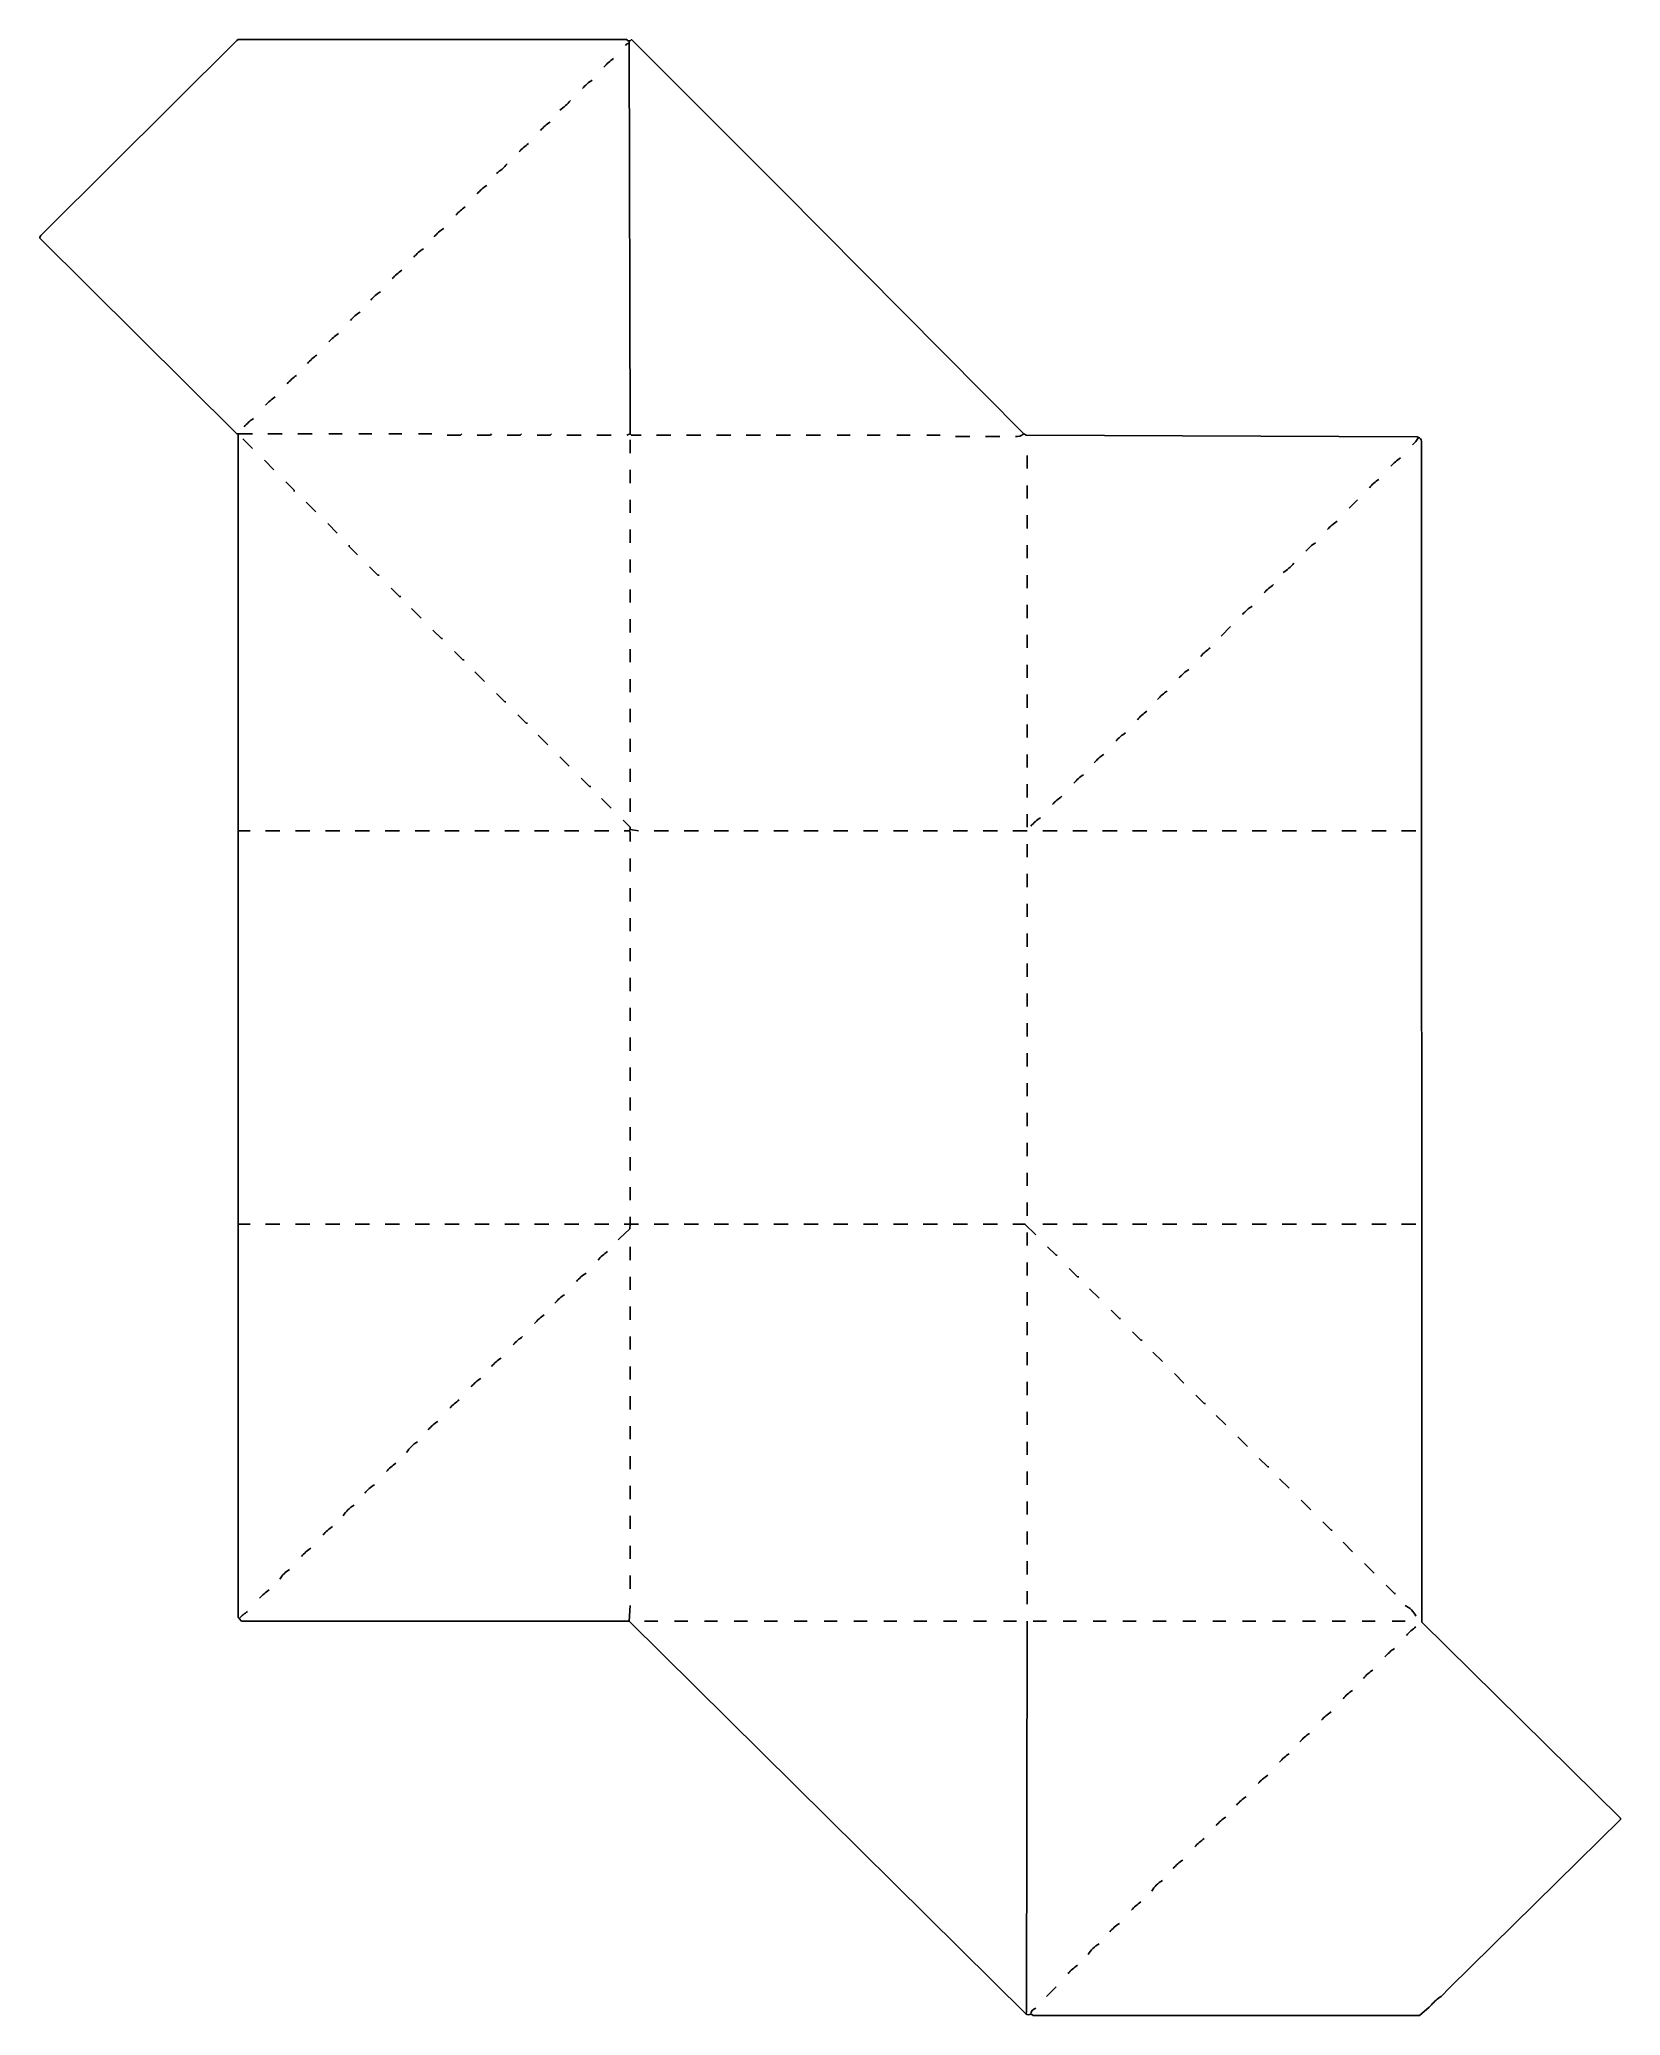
# Model space of a CAD drawing. Extents: x 69 to 1391, y 85 to 1738.
import ezdxf

# ---------------------------------------------------------------- set-up
doc = ezdxf.new("R2010")
doc.units = 0
doc.layers.get('0').update_dxf_attribs({"linetype": 'CONTINUOUS'})

msp = doc.modelspace()

# ---------------------------------------------------------------- linework, layer by layer
at = {"color": 250, "linetype": 'CONTINUOUS'}
for points in [[(235, 1408), (235, 1076), (235, 747), (235, 418), (236, 417), (238, 415), (562, 415), (894, 86, 0.166667), (898, 86), (898.9, 85.8), (900, 85), (1223, 85), (1231, 92), (1233, 94, -0.064905), (1241, 101), (1248, 108), (1391, 249), (1391, 250), (1225, 414), (1224.5, 1402, 0.429828), (1222, 1405), (1221, 1405.5), (894, 1407), (892, 1408), (690, 1612), (564, 1738), (563, 1737), (561, 1737), (560, 1738), (235, 1738), (233.9, 1737.2), (74, 1578), (70, 1574), (69, 1572), (234, 1408), (247, 1408)], [(541, 1715, -0.071068), (549, 1722)], [(559, 1733, -0.184026), (562, 1735)], [(523, 1697, -0.071068), (531, 1704)], [(504, 1679, 0.071068), (513, 1687)], [(488, 1662, -0.071068), (496, 1669)], [(470, 1644, -0.071068), (478, 1651)], [(451, 1626, 0.071068), (460, 1634)], [(435, 1609, -0.071068), (443, 1616)], [(417, 1591, -0.071068), (425, 1598)], [(399, 1573, -0.071068), (407, 1580)], [(382, 1556, -0.071068), (390, 1563)], [(364, 1538, -0.071068), (372, 1545)], [(346, 1520, -0.071068), (354, 1527)], [(329, 1503, -0.071068), (337, 1510)], [(311, 1485, -0.071068), (319, 1492)], [(293, 1467, -0.071068), (301, 1474)], [(276, 1450, -0.071068), (284, 1457)], [(258, 1432, -0.071068), (266, 1439)], [(240, 1414, -0.071068), (248, 1421)], [(1217, 1399, 0.087559), (1222, 1405)], [(1199, 1381, -0.071068), (1207, 1388)], [(1181, 1363, -0.071068), (1189, 1370)], [(1146, 1328, -0.071068), (1154, 1335)], [(1128, 1310, -0.071068), (1136, 1317)], [(1109, 1292, 0.071068), (1118, 1300)], [(1093, 1275, -0.071068), (1101, 1282)], [(1075, 1257, -0.071068), (1083, 1264)], [(1040, 1222, -0.071068), (1048, 1229)], [(1022, 1204, -0.071068), (1030, 1211)], [(1004, 1186, -0.071068), (1012, 1193)], [(987, 1169, -0.071068), (995, 1176)], [(969, 1151, -0.071068), (977, 1158)], [(951, 1133, -0.071068), (959, 1140)], [(934, 1116, -0.071068), (942, 1123)], [(916, 1098, -0.071068), (924, 1105)], [(898, 1080, -0.071068), (906, 1087)], [(536, 717, -0.071068), (544, 724)], [(518, 699, -0.071068), (526, 706)], [(500, 681, -0.071068), (508, 688)], [(483, 664, -0.071068), (491, 671)], [(465, 646, -0.071068), (473, 653)], [(447, 628, -0.071068), (455, 635)], [(430, 611, -0.071068), (438, 618)], [(412, 593, -0.071068), (420, 600)], [(394, 575, -0.071068), (402, 582)], [(376, 556, -0.126932), (385, 565)], [(359, 540, -0.071068), (367, 547)], [(341, 522, -0.071068), (349, 529)], [(323, 503, -0.126932), (332, 512)], [(306, 487, -0.071068), (314, 494)], [(288, 469, -0.071068), (296, 476)], [(270, 450, -0.136591), (278, 458)], [(253, 434, -0.071068), (261, 441)], [(236, 417, -0.071068), (243, 423)], [(1220, 419, 0.162595), (1211, 428)], [(1212, 403, -0.071068), (1220, 410)], [(1194, 385, -0.071068), (1202, 392)], [(1176, 367, -0.071068), (1184, 374)], [(1159, 350, -0.071068), (1167, 357)], [(1141, 332, -0.071068), (1149, 339)], [(1123, 314, -0.071068), (1131, 321)], [(1106, 297, -0.071068), (1114, 304)], [(1088, 279, -0.071068), (1096, 286)], [(1070, 261, -0.071068), (1078, 268)], [(1053, 244, -0.071068), (1061, 251)], [(1035, 226, -0.071068), (1043, 233)], [(1017, 208, -0.071068), (1025, 215)], [(999, 189, -0.140771), (1008, 198)], [(982, 173, -0.071068), (990, 180)], [(964, 155, -0.071068), (972, 162)], [(946, 136, -0.140771), (955, 145)], [(929, 120, -0.071068), (937, 127)], [(898, 86, -0.349573), (902, 91)]]:
    msp.add_lwpolyline(points, format="xyb", dxfattribs=at)
for points in [[(560, 1407), (563, 1408), (562, 1735), (562, 1737)], [(260, 1408), (272, 1408)], [(285, 1408), (297, 1408)], [(311, 1408), (322, 1408)], [(336, 1408), (347, 1408)], [(361, 1408), (372, 1408)], [(386, 1408), (397, 1408)], [(510, 1407), (522, 1407)], [(535, 1407), (547, 1407)], [(572, 1407), (564, 1407), (563, 1408)], [(585, 1407), (597, 1407)], [(610, 1407), (622, 1407)], [(635, 1407), (647, 1407)], [(660, 1407), (672, 1407)], [(685, 1407), (697, 1407)], [(710, 1407), (722, 1407)], [(736, 1407), (747, 1407)], [(761, 1407), (772, 1407)], [(786, 1407), (797, 1407)], [(811, 1407), (822, 1407)], [(247, 1396), (239, 1404)], [(563, 1392), (563, 1403)], [(895, 1379), (895, 1390)], [(265, 1378), (257, 1386)], [(563, 1367), (563, 1378)], [(282, 1360), (282, 1361), (275, 1368)], [(895, 1354), (895, 1365)], [(300, 1343), (292, 1351)], [(563, 1342), (563, 1353)], [(895, 1329), (895, 1340)], [(1164, 1346), (1171, 1353)], [(318, 1325), (310, 1333)], [(563, 1317), (563, 1328)], [(335, 1307), (328, 1314), (328, 1315)], [(895, 1304), (895, 1315)], [(353, 1290), (352, 1290), (345, 1297)], [(563, 1292), (563, 1303)], [(895, 1279), (895, 1290)], [(371, 1272), (370, 1272), (363, 1279)], [(563, 1267), (563, 1278)], [(388, 1254), (380, 1262)], [(895, 1254), (895, 1265)], [(406, 1237), (405, 1237), (398, 1244)], [(563, 1242), (563, 1253)], [(895, 1229), (895, 1240)], [(1057, 1239), (1065, 1247)], [(424, 1219), (423, 1219), (416, 1226)], [(563, 1217), (563, 1228)], [(441, 1201), (433, 1209)], [(895, 1204), (895, 1215)], [(459, 1184), (458, 1184), (451, 1191)], [(563, 1192), (563, 1203)], [(563, 1167), (563, 1178)], [(895, 1179), (895, 1190)], [(477, 1166), (476, 1166), (469, 1173)], [(895, 1154), (895, 1165)], [(494, 1148), (486, 1156)], [(563, 1142), (563, 1153)], [(512, 1130), (504, 1138)], [(563, 1117), (563, 1128)], [(895, 1129), (895, 1140)], [(530, 1113), (529, 1113), (522, 1120)], [(895, 1104), (895, 1115)], [(547, 1095), (539, 1103)], [(563, 1092), (563, 1103)], [(235, 1076), (245, 1076)], [(258, 1076), (270, 1076)], [(283, 1076), (295, 1076)], [(308, 1076), (320, 1076)], [(333, 1076), (345, 1076)], [(358, 1076), (370, 1076)], [(383, 1076), (395, 1076)], [(408, 1076), (420, 1076)], [(433, 1076), (445, 1076)], [(458, 1076), (470, 1076)], [(483, 1076), (495, 1076)], [(508, 1076), (520, 1076)], [(533, 1076), (545, 1076)], [(563, 1077), (563, 1079), (557, 1085)], [(558, 1076), (562, 1076), (563, 1077), (570, 1076)], [(563, 1067), (563, 1075), (562, 1076)], [(583, 1076), (595, 1076)], [(608, 1076), (620, 1076)], [(633, 1076), (645, 1076)], [(658, 1076), (670, 1076)], [(683, 1076), (695, 1076)], [(708, 1076), (720, 1076)], [(733, 1076), (745, 1076)], [(758, 1076), (770, 1076)], [(783, 1076), (795, 1076)], [(808, 1076), (820, 1076)], [(833, 1076), (845, 1076)], [(858, 1076), (870, 1076)], [(883, 1076), (895, 1076)], [(895, 1079), (895, 1090)], [(908, 1076), (920, 1076)], [(933, 1076), (945, 1076)], [(958, 1076), (970, 1076)], [(983, 1076), (995, 1076)], [(1008, 1076), (1020, 1076)], [(1033, 1076), (1045, 1076)], [(1058, 1076), (1070, 1076)], [(1083, 1076), (1095, 1076)], [(1108, 1076), (1120, 1076)], [(1133, 1076), (1145, 1076)], [(1158, 1076), (1170, 1076)], [(1183, 1076), (1195, 1076)], [(1208, 1076), (1220, 1076)], [(895, 1054), (895, 1065)], [(563, 1042), (563, 1053)], [(563, 1017), (563, 1028)], [(895, 1029), (895, 1040)], [(895, 1004), (895, 1015)], [(563, 992), (563, 1003)], [(563, 967), (563, 978)], [(895, 979), (895, 990)], [(895, 954), (895, 965)], [(563, 942), (563, 953)], [(563, 917), (563, 928)], [(895, 929), (895, 940)], [(895, 904), (895, 915)], [(563, 892), (563, 903)], [(563, 867), (563, 878)], [(895, 879), (895, 890)], [(895, 854), (895, 865)], [(563, 842), (563, 853)], [(563, 817), (563, 828)], [(895, 829), (895, 840)], [(895, 804), (895, 815)], [(563, 792), (563, 803)], [(563, 767), (563, 778)], [(895, 779), (895, 790)], [(895, 754), (895, 765)], [(235, 747), (245, 747)], [(258, 747), (270, 747)], [(283, 747), (295, 747)], [(308, 747), (320, 747)], [(333, 747), (345, 747)], [(358, 747), (370, 747)], [(383, 747), (395, 747)], [(408, 747), (420, 747)], [(433, 747), (445, 747)], [(458, 747), (470, 747)], [(483, 747), (495, 747)], [(508, 747), (520, 747)], [(533, 747), (545, 747)], [(553, 734), (554, 735), (562.6, 743.1), (563, 747), (563, 753)], [(558, 747), (563, 747), (570, 747)], [(583, 747), (595, 747)], [(608, 747), (620, 747)], [(633, 747), (645, 747)], [(658, 747), (670, 747)], [(683, 747), (695, 747)], [(708, 747), (720, 747)], [(733, 747), (745, 747)], [(758, 747), (770, 747)], [(783, 747), (795, 747)], [(808, 747), (820, 747)], [(833, 747), (845, 747)], [(858, 747), (870, 747)], [(902, 738), (893, 747), (883, 747)], [(908, 747), (920, 747)], [(933, 747), (945, 747)], [(958, 747), (970, 747)], [(983, 747), (995, 747)], [(1008, 747), (1020, 747)], [(1033, 747), (1045, 747)], [(1058, 747), (1070, 747)], [(1083, 747), (1095, 747)], [(1108, 747), (1120, 747)], [(1133, 747), (1145, 747)], [(1158, 747), (1170, 747)], [(1183, 747), (1195, 747)], [(1208, 747), (1220, 747)], [(563, 717), (563, 728)], [(895, 729), (895, 740)], [(920, 721), (919, 721), (912, 728)], [(895, 704), (895, 715)], [(563, 692), (563, 703)], [(938, 703), (937, 703), (930, 710)], [(563, 667), (563, 678)], [(895, 679), (895, 690)], [(955, 685), (947, 693)], [(895, 654), (895, 665)], [(973, 668), (972, 668), (965, 675)], [(563, 642), (563, 653)], [(991, 650), (990, 650), (983, 657)], [(895, 629), (895, 640)], [(1008, 632), (1000, 640)], [(563, 617), (563, 628)], [(895, 604), (895, 615)], [(1026, 614), (1018, 622)], [(563, 592), (563, 603)], [(1044, 597), (1043, 597), (1036, 604)], [(895, 579), (895, 590)], [(1061, 579), (1053, 587)], [(563, 567), (563, 578)], [(895, 554), (895, 565)], [(1079, 561), (1071, 569)], [(563, 542), (563, 553)], [(1097, 544), (1096, 544), (1089, 551)], [(895, 529), (895, 540)], [(1114, 526), (1106, 534)], [(563, 517), (563, 528)], [(895, 504), (895, 515)], [(1132, 508), (1124, 516)], [(563, 492), (563, 503)], [(1150, 491), (1149, 491), (1142, 498)], [(895, 479), (895, 490)], [(1167, 473), (1159, 481)], [(563, 467), (563, 478)], [(895, 454), (895, 465)], [(1185, 455), (1177, 463)], [(563, 442), (563, 453)], [(895, 429), (895, 440)], [(1203, 438), (1202, 438), (1195, 445)], [(562, 415), (563, 428)], [(575, 415), (586, 415)], [(600, 415), (611, 415)], [(625, 415), (636, 415)], [(650, 415), (661, 415)], [(675, 415), (686, 415)], [(700, 415), (711, 415)], [(725, 415), (736, 415)], [(750, 415), (761, 415)], [(775, 415), (786, 415)], [(800, 415), (811, 415)], [(825, 415), (836, 415)], [(850, 415), (861, 415)], [(875, 415), (886, 415)], [(894, 86), (894.4, 88.9), (895, 415)], [(900, 415), (911, 415)], [(925, 415), (936, 415)], [(950, 415), (961, 415)], [(975, 415), (986, 415)], [(1000, 415), (1011, 415)], [(1025, 415), (1036, 415)], [(1050, 415), (1061, 415)], [(1075, 415), (1086, 415)], [(1100, 415), (1111, 415)], [(1125, 415), (1136, 415)], [(1150, 415), (1161, 415)], [(1175, 415), (1186, 415)], [(1200, 415), (1211, 415)], [(911, 101), (919, 109)]]:
    msp.add_lwpolyline(points, dxfattribs=at)
at = {"color": 252, "linetype": 'CONTINUOUS'}
for points in [[(410, 1407), (421, 1407), (422, 1408)], [(435, 1407), (446, 1407), (447, 1408)], [(460, 1407), (471, 1407), (472, 1408)], [(485, 1407), (496, 1407), (497, 1408)]]:
    msp.add_lwpolyline(points, dxfattribs=at)
at = {"color": 251, "linetype": 'CONTINUOUS'}
for points in [[(835, 1406), (847, 1406)], [(860, 1406), (872, 1406)]]:
    msp.add_lwpolyline(points, dxfattribs=at)
msp.add_lwpolyline([(885, 1406, 0.206094), (892, 1408)], format="xyb", dxfattribs=at)

doc.saveas('drawing.dxf')
